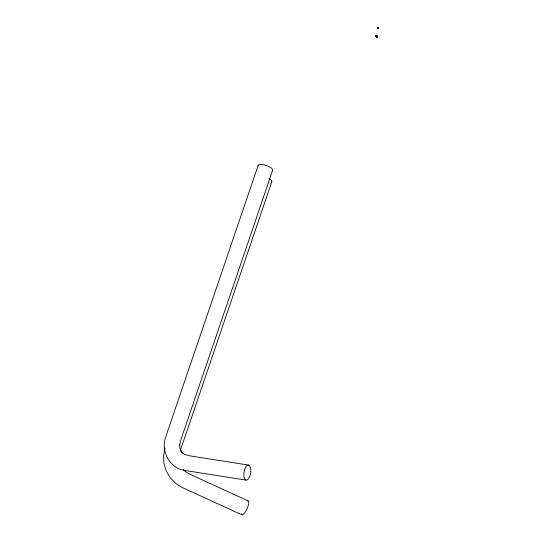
<?xml version="1.0" encoding="UTF-8"?>
<svg xmlns="http://www.w3.org/2000/svg" width="542" height="542" viewBox="0 0 542 542"><rect width="100%" height="100%" fill="white"/><g stroke="black" fill="none" stroke-linecap="round" stroke-linejoin="round"><path stroke-width="0.81" d="M377.754 28.584L378.201 27.1L378.045 28.672M164.998 448.119L163.508 455.592L163.941 463.383L166.265 471.066L170.215 477.739L175.838 483.511L182.43 487.604L242.064 514.9M258.182 165.317L165.852 436.54C160.391 450.863 169.558 468.484 185.208 470.524L245.865 480.077M272.619 170.29L180.561 440.721L179.598 445.422L179.619 444.555L179.863 448.146L181.096 451.391L180.581 450.436L182.688 453.078L181.78 452.468L184.693 454.413L188.982 455.714L248.785 465.124A7.635 3.32 -81.1 0 1 249.34 477.333A7.635 3.32 -81.1 0 1 243.853 475.341A7.635 3.32 -81.1 0 1 248.785 465.124M180.296 450.585L271.799 181.787M377.808 28.577L378.275 27.229M377.991 28.638L378.492 27.188M375.979 36.104C375.078 36.741 378.526 36.903 375.83 36.504M377.185 36.612L375.748 36.199M377.157 36.571L375.904 36.185L376.846 36.714M376.08 36.131L376.71 36.267M377.015 36.91L375.992 36.599M248.182 500.93L189.388 474.02L185.174 471.404L185.432 471.655L183.426 469.596M375.836 36.341A1.07 0.359 18.8 0 0 377.55 36.7A1.07 0.359 18.8 0 0 376.338 35.867A1.07 0.359 18.8 0 0 375.836 36.341L376.06 36.463M258.195 166.021A7.635 2.547 18.8 0 1 266.298 165.418A7.635 2.547 18.8 0 1 272.145 170.825M268.9 178.467A7.635 2.547 18.8 0 1 271.346 182.329M247.538 501.052A7.635 2.093 -65.4 0 1 246.8 509.284A7.635 2.093 -65.4 0 1 241.427 513.735M377.266 36.402A1.07 0.4 18 0 0 376.554 36.07A1.07 0.393 20 0 0 375.823 35.955M375.796 36.443A1.07 0.359 18.8 0 0 377.51 36.809A1.07 0.359 18.8 0 0 376.297 35.975A1.07 0.359 18.8 0 0 375.796 36.443M375.748 36.341A1.192 0.4 18.8 0 0 377.659 36.748A1.192 0.4 18.8 0 0 376.311 35.819A1.192 0.4 18.8 0 0 375.748 36.341M375.714 36.45A1.192 0.4 18.8 0 0 377.625 36.849A1.192 0.4 18.8 0 0 376.27 35.921A1.192 0.4 18.8 0 0 375.714 36.45"/></g></svg>
